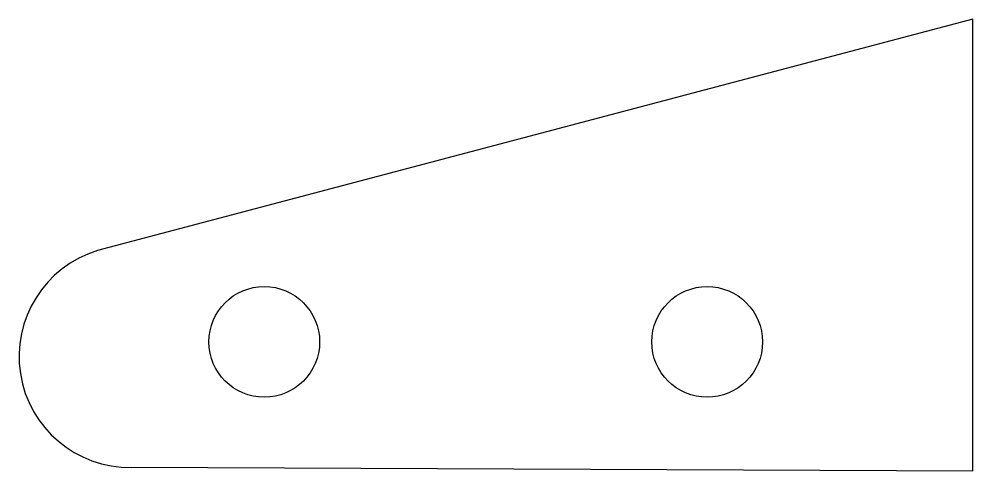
# Model space of a CAD drawing. Extents: x 169.2 to 190.8, y -221.6 to -211.4.
import ezdxf

# ---------------------------------------------------------------- set-up
doc = ezdxf.new("R2010")
doc.units = 0
doc.layers.add('MODELSKETCH_VISIBLE', color=7, linetype='CONTINUOUS')

msp = doc.modelspace()

# ---------------------------------------------------------------- linework, layer by layer
at = {"layer": 'MODELSKETCH_VISIBLE'}
for p, q in [((190.785, -211.396), (171.023, -216.623)), ((190.785, -221.596), (190.785, -211.396)), ((171.785, -221.515), (190.785, -221.596))]:
    msp.add_line(p, q, dxfattribs=at)
for centre in [(174.785, -218.684), (184.785, -218.684)]:
    msp.add_circle(centre, 1.25, dxfattribs=at)
msp.add_arc((171.749, -219.016), 2.5, 106.8827, 270.8277, dxfattribs=at)

doc.saveas('drawing.dxf')
